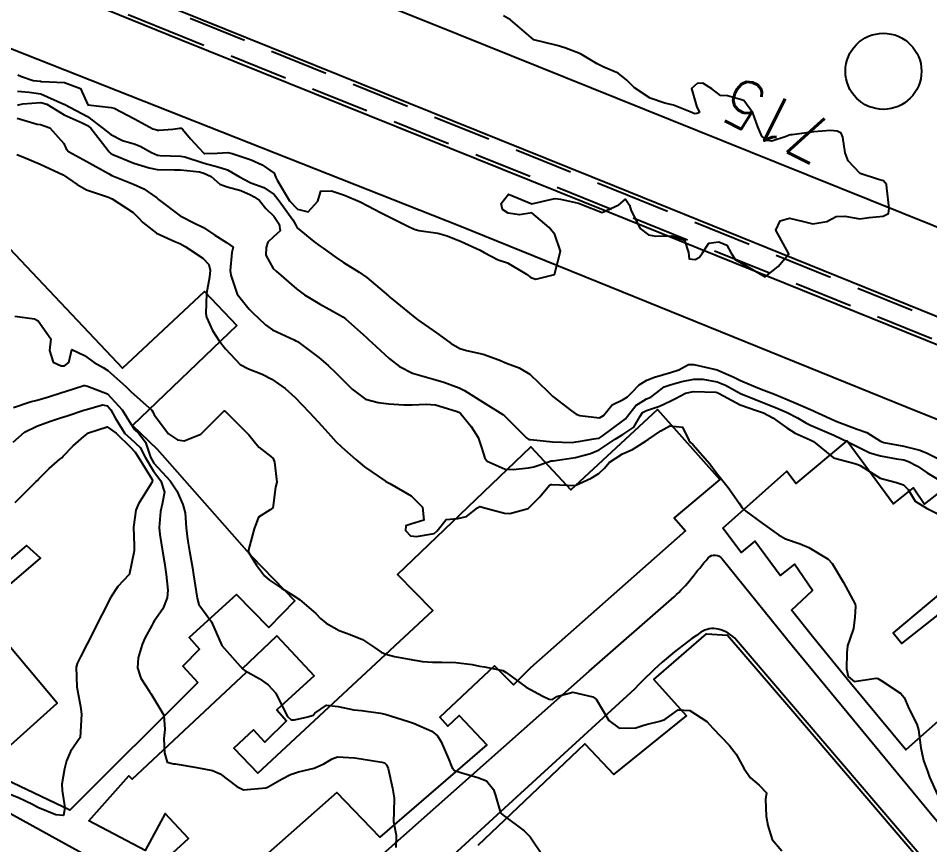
# Model space of a CAD drawing. Header units: metres. Extents: x 298520 to 308411, y 7433745 to 7450750.
# Drawn here: x 306477.7 to 306555.5, y 7435531.7 to 7435602.3 of the extents above; entities that cross this region are included whole.
import ezdxf
from ezdxf.enums import TextEntityAlignment as Align

# ---------------------------------------------------------------- set-up
doc = ezdxf.new("R2010")
doc.units = ezdxf.units.M
doc.header["$LTSCALE"] = 10
doc.linetypes.add('DASHED', pattern=[0.75, 0.5, -0.25])
for name, color, linetype in [('Canteiro', 45, 'DASHED'), ('Cotas', 45, 'Continuous'), ('Curvas de Nivel 1m', 11, 'Continuous'), ('Curvas de Nivel 5m', 15, 'Continuous'), ('Edificações', 30, 'Continuous'), ('Vias Primárias', 230, 'Continuous')]:
    doc.layers.add(name, color=color, linetype=linetype)
doc.styles.add('Style-STANDARD', font='STANDARD.shx')

msp = doc.modelspace()

# ---------------------------------------------------------------- linework, layer by layer
at = {"layer": 'Canteiro', "elevation": 711.521}
msp.add_lwpolyline([(306325.169, 7435669.465, -0.017717), (306333.533, 7435666.705, -0.018337), (306349.834, 7435659.988), (306376.476, 7435648.946), (306412.766, 7435634.451), (306447.285, 7435620.83), (306485.399, 7435605.06), (306528.472, 7435587.669), (306575.977, 7435568.437), (306600.842, 7435558.536), (306613.389, 7435553.262), (306628.575, 7435546.58), (306648.01, 7435536.943), (306666.637, 7435526.444), (306684.995, 7435514.926), (306705.293, 7435502.487), (306726.767, 7435489.577), (306740.34, 7435480.311), (306747.23, 7435474.875), (306759.133, 7435465.069), (306768.715, 7435456.447), (306777.704, 7435447.898)], format="xyb", dxfattribs=at)
msp.add_lwpolyline([(306780.235, 7435442.374), (306770.216, 7435452.666), (306759.998, 7435462.2), (306746.043, 7435473.748), (306731.069, 7435484.548), (306722.1, 7435490.541), (306718.266, 7435492.913), (306692.869, 7435507.983), (306672.16, 7435520.61), (306651.711, 7435532.67), (306642.885, 7435537.31), (306626.919, 7435545.093), (306607.837, 7435553.616), (306586.108, 7435562.545), (306562.613, 7435572.092), (306528.321, 7435585.942), (306491.715, 7435600.673), (306457.857, 7435614.395)], dxfattribs=at)
at = {"layer": 'Curvas de Nivel 1m', "flags": 128}
for points, elevation in [([(306477.624, 7435596.025), (306478.625, 7435595.937), (306479.622, 7435595.802), (306481.581, 7435594.932), (306481.613, 7435594.919), (306481.656, 7435594.899), (306483.598, 7435593.869), (306484.943, 7435592.856), (306485.578, 7435592.339), (306486.596, 7435591.816), (306487.57, 7435591.528), (306488.094, 7435591.348), (306489.045, 7435590.808), (306489.56, 7435590.585), (306489.81, 7435590.546), (306491.559, 7435590.5), (306491.899, 7435590.436), (306493.55, 7435589.894), (306494.712, 7435589.576), (306495.542, 7435589.323), (306496.571, 7435588.72), (306497.528, 7435588.217), (306498.637, 7435587.806), (306499.518, 7435587.226), (306499.964, 7435586.675), (306501.112, 7435585.048), (306501.34, 7435584.662), (306501.489, 7435584.385), (306502.9, 7435583.217), (306503.466, 7435582.817), (306503.72, 7435582.636), (306504.74, 7435581.905), (306505.451, 7435581.423), (306506.769, 7435580.597), (306507.436, 7435580.122), (306509.287, 7435578.562), (306509.354, 7435578.503), (306509.412, 7435578.447), (306509.993, 7435577.968), (306511.396, 7435576.831), (306511.777, 7435576.536), (306513.382, 7435575.399), (306513.901, 7435575.035), (306514.637, 7435574.501), (306515.367, 7435574.078), (306515.953, 7435573.896), (306517.36, 7435573.584), (306518.706, 7435573.096), (306519.349, 7435572.835), (306520.442, 7435572.429), (306521.338, 7435571.883), (306522.886, 7435570.404), (306523.317, 7435569.986), (306524.915, 7435568.76), (306525.295, 7435568.486), (306525.615, 7435568.367), (306527.291, 7435568.174), (306527.629, 7435568.345), (306528.363, 7435569.279), (306529.314, 7435569.729), (306529.68, 7435569.954), (306530.055, 7435570.313), (306530.674, 7435570.962), (306531.334, 7435571.369), (306531.986, 7435571.644), (306533.34, 7435572.033), (306534.064, 7435572.269), (306534.901, 7435572.706), (306535.35, 7435572.722), (306537.32, 7435572.254), (306537.343, 7435572.246), (306537.38, 7435572.229), (306538.752, 7435571.623), (306539.334, 7435571.348), (306540.793, 7435570.721), (306541.326, 7435570.529), (306542.216, 7435570.171), (306543.316, 7435569.716), (306544.051, 7435569.41), (306545.304, 7435568.88), (306546.973, 7435568.113), (306547.291, 7435567.967), (306547.539, 7435567.859), (306549.284, 7435567.201), (306550.098, 7435566.895), (306551.274, 7435566.176), (306551.566, 7435566.057), (306553.27, 7435565.729), (306554.643, 7435565.396), (306555.264, 7435565.136), (306556.983, 7435564.257)], 716), ([(306477.612, 7435594.87), (306477.707, 7435594.853), (306478.075, 7435594.943), (306479.615, 7435595.08), (306480.127, 7435594.915), (306481.6, 7435594.007), (306483.136, 7435593.33), (306483.587, 7435593.114), (306483.88, 7435592.867), (306485.089, 7435591.333), (306485.436, 7435590.851), (306485.561, 7435590.747), (306485.765, 7435590.643), (306487.549, 7435589.902), (306488.873, 7435589.48), (306489.541, 7435589.358), (306491.008, 7435589.318), (306491.541, 7435589.313), (306493.166, 7435589.136), (306493.537, 7435589.045), (306494.142, 7435588.751), (306494.887, 7435588.101), (306495.524, 7435587.881), (306496.671, 7435587.569), (306497.518, 7435587.178), (306497.834, 7435587.023), (306498.267, 7435586.699), (306498.824, 7435586.008), (306499.5, 7435585.355), (306499.961, 7435584.675), (306500.035, 7435584.124), (306499.477, 7435583.592), (306498.995, 7435583.162), (306498.836, 7435582.689), (306498.805, 7435582.038), (306499.445, 7435580.915), (306499.696, 7435580.677), (306501.42, 7435579.164), (306502.116, 7435578.653), (306503.405, 7435577.888), (306504.212, 7435577.438), (306505.394, 7435576.766), (306505.61, 7435576.608), (306507.377, 7435575.036), (306507.609, 7435574.82), (306507.863, 7435574.583), (306509.353, 7435573.221), (306510.211, 7435572.551), (306511.337, 7435571.973), (306512.135, 7435571.732), (306513.332, 7435571.401), (306514.015, 7435571.195), (306515.325, 7435570.721), (306515.773, 7435570.485), (306517.309, 7435569.526), (306519.034, 7435568.444), (306519.181, 7435568.331), (306519.291, 7435568.223), (306521.089, 7435566.422), (306521.272, 7435566.321), (306521.39, 7435566.3), (306523.27, 7435566.117), (306524.96, 7435566.065), (306525.27, 7435566.103), (306525.494, 7435566.144), (306526.821, 7435566.355), (306527.209, 7435566.415), (306527.274, 7435566.439), (306527.523, 7435566.594), (306529.289, 7435567.89), (306529.523, 7435568.085), (306529.684, 7435568.316), (306530.393, 7435569.223), (306531.315, 7435569.77), (306531.68, 7435569.934), (306532.169, 7435570.292), (306532.822, 7435570.791), (306533.33, 7435570.984), (306534.314, 7435571.247), (306535.335, 7435571.46), (306536.121, 7435571.457), (306537.333, 7435571.221), (306538.055, 7435570.944), (306539.323, 7435570.226), (306539.377, 7435570.199), (306541.312, 7435569.451), (306542.522, 7435568.951), (306543.3, 7435568.61), (306544.199, 7435568.146), (306544.889, 7435567.736), (306545.287, 7435567.537), (306546.304, 7435567.099), (306547.279, 7435566.673), (306548.551, 7435566.097), (306549.269, 7435565.727), (306550.372, 7435565.182), (306551.261, 7435564.907), (306552.634, 7435564.672), (306553.258, 7435564.564), (306553.665, 7435564.442), (306554.417, 7435564.023), (306555.245, 7435563.465), (306556.524, 7435562.706)], 717), ([(306477.595, 7435593.743), (306479.295, 7435593.217), (306479.587, 7435593.187), (306480.38, 7435592.912), (306481.57, 7435591.564), (306481.774, 7435591.106), (306481.983, 7435590.894), (306483.55, 7435590.026), (306485.392, 7435588.995), (306485.534, 7435588.911), (306485.66, 7435588.849), (306487.526, 7435588.098), (306488.411, 7435587.706), (306489.514, 7435586.918), (306489.654, 7435586.799), (306491.499, 7435585.396), (306492.725, 7435584.768), (306493.487, 7435584.393), (306494.468, 7435583.756), (306495.469, 7435583.12), (306496.023, 7435582.724), (306495.914, 7435582.269), (306495.779, 7435580.727), (306495.836, 7435580.327), (306496.382, 7435578.72), (306497.4, 7435577.423), (306497.765, 7435577.073), (306498.154, 7435576.699), (306498.786, 7435576.088), (306499.383, 7435575.668), (306501.221, 7435574.815), (306501.374, 7435574.742), (306501.515, 7435574.659), (306503.353, 7435573.304), (306504.141, 7435572.628), (306504.76, 7435572.042), (306505.332, 7435571.473), (306506.182, 7435570.601), (306507.31, 7435569.762), (306508.401, 7435569.479), (306509.305, 7435569.352), (306510.589, 7435569.261), (306511.304, 7435569.268), (306512.5, 7435569.333), (306513.304, 7435569.264), (306515.059, 7435568.731), (306515.295, 7435568.63), (306515.471, 7435568.488), (306516.352, 7435567.409), (306516.938, 7435566.473), (306517.264, 7435565.529), (306517.494, 7435564.705), (306517.705, 7435564.463), (306519.243, 7435563.769), (306519.932, 7435563.744), (306521.245, 7435563.882), (306521.688, 7435563.974), (306522.943, 7435564.403), (306523.177, 7435564.477), (306523.254, 7435564.482), (306523.338, 7435564.483), (306525.257, 7435564.771), (306526.51, 7435565.108), (306527.264, 7435565.432), (306528.63, 7435566.33), (306529.277, 7435566.732), (306530.222, 7435567.373), (306530.76, 7435568.305), (306530.973, 7435568.628), (306531.3, 7435568.797), (306532.426, 7435569.169), (306533.313, 7435569.593), (306533.769, 7435569.82), (306534.623, 7435570.261), (306535.325, 7435570.41), (306537.213, 7435570.342), (306537.324, 7435570.321), (306537.391, 7435570.296), (306537.507, 7435570.227), (306539.309, 7435569.256), (306540.696, 7435568.793), (306541.299, 7435568.583), (306542.087, 7435568.172), (306543.284, 7435567.304), (306543.99, 7435566.86), (306545.275, 7435566.295), (306545.555, 7435566.127), (306547.259, 7435564.759), (306549.069, 7435564.277), (306549.254, 7435564.211), (306549.338, 7435564.173), (306549.536, 7435564.086), (306551.237, 7435563), (306552.646, 7435562.632), (306553.229, 7435562.436), (306553.645, 7435562.034), (306554.233, 7435561.045), (306555.207, 7435560.451), (306556.12, 7435560.001)], 718), ([(306477.558, 7435590.627), (306478.078, 7435590.419), (306479.546, 7435589.805), (306481.533, 7435588.9), (306482.719, 7435588.076), (306483.52, 7435587.62), (306485.38, 7435586.986), (306485.514, 7435586.937), (306485.696, 7435586.848), (306487.501, 7435585.668), (306487.926, 7435585.252), (306488.323, 7435584.818), (306489.48, 7435583.93), (306491.047, 7435583.206), (306491.467, 7435583.028), (306491.918, 7435582.775), (306493.453, 7435581.788), (306493.953, 7435581.257), (306494.069, 7435580.751), (306494.014, 7435580.171), (306493.748, 7435578.755), (306493.696, 7435577.056), (306493.756, 7435576.755), (306494.26, 7435575.625), (306494.826, 7435574.738), (306495.363, 7435574.039), (306496.638, 7435572.717), (306497.339, 7435572.33), (306498.516, 7435571.873), (306499.331, 7435571.473), (306500.473, 7435570.668), (306501.312, 7435569.905), (306502.522, 7435568.648), (306503.285, 7435567.832), (306503.849, 7435567.202), (306504.372, 7435566.624), (306504.797, 7435566.146), (306505.264, 7435565.676), (306506.487, 7435564.598), (306507.244, 7435563.966), (306509.031, 7435562.758), (306509.224, 7435562.65), (306509.391, 7435562.558), (306511.212, 7435561.493), (306512.181, 7435560.53), (306512.3, 7435559.415), (306511.181, 7435559.084), (306510.77, 7435558.954), (306510.738, 7435558.544), (306511.168, 7435558.082), (306511.679, 7435558.024), (306513.171, 7435558.296), (306513.434, 7435558.516), (306514.196, 7435559.497), (306515.189, 7435559.57), (306515.931, 7435559.744), (306516.871, 7435560.473), (306517.088, 7435560.587), (306517.204, 7435560.574), (306517.285, 7435560.55), (306517.597, 7435560.464), (306519.197, 7435560.013), (306519.633, 7435559.999), (306521.203, 7435560.42), (306522.211, 7435561.412), (306523.014, 7435562.402), (306523.15, 7435562.475), (306523.224, 7435562.484), (306525.202, 7435562.391), (306525.223, 7435562.396), (306526.59, 7435562.999), (306527.239, 7435563.416), (306527.717, 7435563.872), (306528.108, 7435564.337), (306529.261, 7435565.1), (306530.108, 7435565.468), (306531.272, 7435566.201), (306531.331, 7435566.241), (306531.447, 7435566.298), (306532.531, 7435567.037), (306533.285, 7435567.48), (306534.379, 7435567.358), (306534.907, 7435566.255), (306535.069, 7435566.051), (306535.269, 7435565.882), (306536.696, 7435564.236), (306537.242, 7435563.506), (306538.281, 7435562.219), (306539.209, 7435560.865), (306539.472, 7435560.473), (306539.78, 7435560.201), (306541.188, 7435559.179), (306542.562, 7435558.166), (306543.17, 7435557.837), (306544.427, 7435557.402), (306545.163, 7435557.102), (306546.798, 7435556.114), (306547.149, 7435555.743), (306548.111, 7435554.1), (306549.105, 7435552.256), (306549.148, 7435552.089), (306549.093, 7435551.145), (306548.978, 7435550.197), (306548.944, 7435550.091), (306548.451, 7435548.707), (306548.403, 7435548.096), (306548.379, 7435546.757), (306548.505, 7435546.095), (306549.029, 7435545.666), (306550.91, 7435545.94), (306551.032, 7435545.93), (306551.328, 7435545.759), (306553.019, 7435544.646), (306553.279, 7435544.299), (306553.395, 7435544.034), (306553.684, 7435543.348), (306554.363, 7435542.019), (306554.51, 7435541.549), (306554.714, 7435540.014), (306554.946, 7435538.912), (306555.286, 7435538.006), (306555.441, 7435537.492), (306556.136, 7435535.998)], 719), ([(306477.294, 7435569.034), (306478.713, 7435569.518), (306479.304, 7435569.674), (306480.278, 7435569.941), (306481.314, 7435570.28), (306481.781, 7435570.43), (306483.198, 7435570.881), (306483.288, 7435570.915), (306483.323, 7435570.918), (306483.36, 7435570.916), (306483.599, 7435570.876), (306485.313, 7435570.199), (306486.551, 7435568.837), (306487.281, 7435567.659), (306487.615, 7435567.163), (306487.979, 7435566.819), (306488.546, 7435566.091), (306488.974, 7435564.804), (306489.245, 7435564.305), (306490.641, 7435562.786), (306491.214, 7435561.926), (306491.739, 7435560.775), (306491.922, 7435560.042), (306492.006, 7435558.772), (306492.124, 7435557.81), (306492.302, 7435556.769), (306492.544, 7435555.361), (306492.641, 7435554.765), (306492.936, 7435552.931), (306492.962, 7435552.761), (306493.098, 7435552.243), (306493.722, 7435551.383), (306494.181, 7435550.744), (306495.053, 7435548.73), (306496.857, 7435546.712), (306497.032, 7435546.605), (306498.252, 7435545.918), (306499.02, 7435545.365), (306499.666, 7435544.673), (306500.318, 7435543.342), (306500.661, 7435542.663), (306500.98, 7435542.395), (306501.252, 7435542.386), (306502.409, 7435542.646), (306502.842, 7435542.784), (306502.988, 7435542.946), (306503.994, 7435543.629), (306504.997, 7435543.524), (306506.337, 7435543.253), (306506.992, 7435543.175), (306508.607, 7435542.947), (306508.988, 7435542.885), (306509.984, 7435542.55), (306510.98, 7435542.242), (306511.417, 7435542.097), (306512.972, 7435541.432), (306513.471, 7435541.016), (306513.782, 7435540.508), (306514.441, 7435538.997), (306514.637, 7435538.494), (306514.723, 7435538.286), (306514.929, 7435538.057), (306515.55, 7435537.86), (306516.923, 7435537.481), (306517.64, 7435537.179), (306518.242, 7435536.45), (306518.408, 7435535.948), (306518.831, 7435534.451), (306518.892, 7435534.388), (306519.077, 7435534.261), (306520.871, 7435532.932), (306521.387, 7435532.415), (306522.496, 7435530.753)], 721), ([(306477.264, 7435566.09), (306478.232, 7435566.936), (306479.278, 7435567.463), (306480.352, 7435567.84), (306481.285, 7435568.147), (306481.849, 7435568.333), (306483.292, 7435568.801), (306483.521, 7435568.877), (306484.877, 7435569.279), (306485.298, 7435569.17), (306485.588, 7435568.847), (306485.956, 7435568.174), (306486.788, 7435566.835), (306487.269, 7435566.39), (306488.083, 7435565.64), (306488.506, 7435564.811), (306489.235, 7435563.614), (306489.859, 7435562.794), (306490.18, 7435561.823), (306489.963, 7435560.792), (306489.816, 7435560.171), (306489.722, 7435558.795), (306489.756, 7435558.205), (306489.99, 7435556.792), (306490.159, 7435555.774), (306490.318, 7435554.788), (306490.457, 7435553.442), (306490.395, 7435552.787), (306490.026, 7435551.858), (306489.298, 7435550.798), (306489.207, 7435550.673), (306489.078, 7435550.441), (306488.502, 7435549.368), (306488.258, 7435548.812), (306487.908, 7435547.684), (306487.855, 7435546.818), (306488.157, 7435545.946), (306488.89, 7435544.802), (306489.01, 7435544.639), (306490.117, 7435542.789), (306490.204, 7435541.555), (306490.098, 7435540.789), (306490.168, 7435539.564), (306490.383, 7435538.786), (306490.932, 7435538.647), (306491.085, 7435538.625), (306492.929, 7435538.323), (306494.254, 7435538.068), (306494.923, 7435537.781), (306496.33, 7435536.716), (306496.91, 7435536.425), (306498.814, 7435536.584), (306498.912, 7435536.614), (306498.956, 7435536.636), (306499.015, 7435536.679), (306500.22, 7435537.366), (306500.924, 7435537.726), (306501.617, 7435537.962), (306502.929, 7435538.267), (306503.775, 7435538.627), (306504.48, 7435539.077), (306504.942, 7435539.229), (306506.395, 7435539.142), (306506.94, 7435539.059), (306508.712, 7435538.787), (306508.935, 7435538.716), (306509.114, 7435538.558), (306509.25, 7435538.236), (306509.622, 7435536.553), (306509.76, 7435535.696), (306509.738, 7435534.552), (306509.712, 7435533.72), (306509.927, 7435532.549), (306509.908, 7435531.494)], 722), ([(306477.415, 7435560.947), (306479.221, 7435562.718), (306479.324, 7435562.817), (306479.413, 7435562.918), (306480.32, 7435563.826), (306481.249, 7435564.627), (306481.396, 7435564.754), (306481.53, 7435564.897), (306482.383, 7435565.767), (306483.27, 7435566.564), (306483.675, 7435566.874), (306485.278, 7435567.384), (306486.043, 7435566.842), (306487.261, 7435565.657), (306487.671, 7435565.238), (306487.923, 7435564.82), (306489.125, 7435562.901), (306489.156, 7435562.801), (306489.074, 7435562.655), (306487.946, 7435560.819), (306487.732, 7435560.285), (306487.509, 7435558.825), (306487.592, 7435557.258), (306487.59, 7435556.823), (306487.175, 7435554.871), (306487.168, 7435554.829), (306487.16, 7435554.802), (306487.132, 7435554.77), (306486.198, 7435553.758), (306485.584, 7435552.845), (306485.415, 7435552.532), (306485.093, 7435551.896), (306484.57, 7435550.858), (306484.068, 7435549.865), (306483.567, 7435548.872), (306483.042, 7435547.834), (306482.721, 7435547.198), (306482.638, 7435546.884), (306482.698, 7435545.201), (306482.74, 7435544.883), (306482.993, 7435543.526), (306483.08, 7435542.879), (306482.963, 7435540.88), (306482.135, 7435539.699), (306481.806, 7435538.891), (306481.622, 7435538.197), (306481.414, 7435536.895), (306481.434, 7435536.369), (306481.676, 7435534.892), (306481.555, 7435534.221), (306480.884, 7435534.279), (306479.352, 7435534.915), (306478.895, 7435535.154), (306477.713, 7435535.749), (306476.904, 7435536.05)], 723)]:
    msp.add_lwpolyline(points, dxfattribs=dict(at, elevation=elevation))
at = {"layer": 'Curvas de Nivel 5m', "flags": 128}
for points, elevation in [([(306477.638, 7435597.415), (306477.971, 7435597.28), (306478.95, 7435596.93), (306479.588, 7435596.876), (306479.632, 7435596.866), (306479.7, 7435596.851), (306481.632, 7435596.76), (306482.999, 7435596.251), (306483.613, 7435594.87), (306485.61, 7435594.648), (306485.878, 7435594.578), (306487.595, 7435593.662), (306489.175, 7435592.806), (306489.512, 7435592.731), (306489.582, 7435592.719), (306489.679, 7435592.702), (306490.883, 7435592.787), (306491.486, 7435592.88), (306491.584, 7435592.876), (306491.709, 7435592.779), (306492.375, 7435591.972), (306493.499, 7435590.761), (306493.562, 7435590.727), (306493.601, 7435590.72), (306494.656, 7435590.744), (306495.564, 7435590.798), (306495.938, 7435590.726), (306497.555, 7435590.179), (306498.508, 7435589.736), (306499.538, 7435589.031), (306499.664, 7435588.679), (306499.771, 7435588.437), (306500.834, 7435586.667), (306501.506, 7435585.953), (306502.431, 7435585.724), (306503.263, 7435586.642), (306503.32, 7435586.837), (306503.522, 7435587.503), (306504.422, 7435587.527), (306505.518, 7435587.155), (306506.859, 7435586.597), (306507.509, 7435586.24), (306508.604, 7435585.674), (306509.5, 7435585.236), (306510.885, 7435584.546), (306511.489, 7435584.266), (306511.876, 7435584.147), (306513.484, 7435583.911), (306514.293, 7435583.695), (306515.474, 7435583.21), (306517.117, 7435582.473), (306517.461, 7435582.259), (306518.651, 7435581.648), (306519.452, 7435581.385), (306521.055, 7435580.424), (306521.439, 7435580.136), (306521.871, 7435579.981), (306523.443, 7435580.4), (306523.964, 7435582.392), (306523.484, 7435583.8), (306522.99, 7435584.405), (306521.505, 7435585.641), (306520.456, 7435585.478), (306519.505, 7435585.618), (306519, 7435585.939), (306518.892, 7435586.449), (306519.521, 7435587.241), (306521.513, 7435586.42), (306523.123, 7435586.797), (306523.518, 7435586.887), (306523.953, 7435586.829), (306525.514, 7435586.488), (306525.774, 7435586.367), (306527.506, 7435585.681), (306528.942, 7435586.329), (306529.518, 7435586.82), (306529.845, 7435586.317), (306530.006, 7435585.814), (306530.754, 7435584.307), (306531.478, 7435583.778), (306532.1, 7435583.67), (306533.477, 7435583.677), (306534.542, 7435583.333), (306534.876, 7435582.259), (306534.933, 7435581.734), (306535.457, 7435581.679), (306535.835, 7435581.87), (306536.077, 7435582.244), (306536.634, 7435583.076), (306537.472, 7435583.174), (306538.15, 7435582.9), (306538.515, 7435582.214), (306538.893, 7435581.644), (306539.454, 7435581.334), (306541.443, 7435580.18), (306542.552, 7435581.069), (306543.463, 7435582.16), (306542.337, 7435584.171), (306542.707, 7435584.956), (306543.498, 7435585.192), (306544.711, 7435584.925), (306545.492, 7435584.723), (306546.706, 7435584.906), (306547.501, 7435585.335), (306548.221, 7435585.381), (306549.499, 7435585.154), (306550.315, 7435585.258), (306551.502, 7435585.357), (306551.97, 7435585.592), (306552.025, 7435586.055), (306551.828, 7435587.759), (306551.776, 7435588.058), (306551.538, 7435588.378), (306551.097, 7435588.507), (306549.547, 7435589.001), (306548.518, 7435590.096), (306548.246, 7435590.776), (306548.065, 7435592.103), (306547.922, 7435592.44), (306547.588, 7435592.622), (306547.016, 7435592.689), (306545.587, 7435592.551), (306543.734, 7435592.307), (306543.584, 7435592.299), (306543.468, 7435592.277), (306543.222, 7435592.164), (306541.991, 7435591.763), (306541.579, 7435591.819), (306541.143, 7435592.184), (306540.797, 7435592.982), (306540.367, 7435594.192), (306539.618, 7435595.239), (306538.213, 7435595.632), (306537.624, 7435595.664), (306536.872, 7435596.238), (306536.111, 7435596.719), (306535.637, 7435596.696), (306535.133, 7435596.258), (306535.609, 7435594.681), (306535.834, 7435594.248), (306535.689, 7435594.162), (306535.602, 7435594.124), (306535.439, 7435594.09), (306535.022, 7435594.259), (306533.611, 7435594.842), (306532.879, 7435595.022), (306531.62, 7435595.447), (306530.285, 7435596.313), (306529.639, 7435596.965), (306528.89, 7435597.576), (306527.65, 7435598.078), (306527.105, 7435598.355), (306525.665, 7435599.207), (306524.334, 7435599.729), (306523.676, 7435599.926), (306521.683, 7435600.42), (306519.7, 7435602.121), (306519.504, 7435602.246), (306519.091, 7435602.449)], 715), ([(306477.392, 7435576.824), (306479.069, 7435576.604), (306479.388, 7435576.447), (306480.479, 7435574.909), (306480.365, 7435573.902), (306480.666, 7435572.907), (306481.34, 7435572.593), (306481.626, 7435572.611), (306482.013, 7435572.893), (306482.271, 7435573.979), (306483.352, 7435573.49), (306484.167, 7435572.868), (306484.936, 7435572.453), (306485.337, 7435572.211), (306486.87, 7435570.835), (306487.316, 7435570.373), (306489.096, 7435568.803), (306489.173, 7435568.683), (306489.289, 7435568.402), (306490.498, 7435566.788), (306491.268, 7435566.278), (306491.849, 7435566.192), (306493.273, 7435566.76), (306495.231, 7435568.731), (306495.264, 7435568.759), (306495.293, 7435568.761), (306495.356, 7435568.729), (306497.274, 7435566.798), (306497.322, 7435566.758), (306497.362, 7435566.709), (306498.217, 7435565.65), (306499.255, 7435564.858), (306499.428, 7435564.678), (306499.544, 7435564.381), (306499.757, 7435562.675), (306499.652, 7435562.243), (306499.446, 7435560.678), (306499.404, 7435560.474), (306499.197, 7435560.3), (306498.187, 7435559.696), (306497.822, 7435558.7), (306497.339, 7435556.891), (306497.344, 7435556.707), (306498.027, 7435555.582), (306498.707, 7435554.686), (306499.127, 7435554.314), (306500.156, 7435553.631), (306501.109, 7435553.039), (306501.684, 7435552.654), (306503.091, 7435551.473), (306503.495, 7435551.041), (306503.966, 7435550.627), (306505.074, 7435550.019), (306506.01, 7435549.66), (306507.063, 7435549.236), (306508.082, 7435548.575), (306508.656, 7435548.173), (306509.047, 7435548.005), (306509.811, 7435547.787), (306511.043, 7435547.564), (306512.192, 7435547.378), (306513.041, 7435547.305), (306513.837, 7435547.304), (306515.041, 7435547.272), (306516.416, 7435547.099), (306517.038, 7435546.974), (306517.477, 7435546.903), (306519.035, 7435546.605), (306519.316, 7435546.437), (306521.02, 7435545.171), (306522.447, 7435544.406), (306523.009, 7435544.158), (306523.271, 7435544.134), (306523.657, 7435544.39), (306525.017, 7435544.741), (306526.737, 7435544.353), (306527.01, 7435544.142), (306528.083, 7435542.339), (306528.976, 7435541.683), (306530.39, 7435541.722), (306530.979, 7435541.915), (306531.272, 7435542.005), (306532.431, 7435542.286), (306532.855, 7435542.411), (306532.986, 7435542.502), (306534.012, 7435543.25), (306534.997, 7435543.196), (306536.439, 7435542.235), (306536.978, 7435541.694), (306538.361, 7435540.216), (306538.951, 7435539.449), (306539.646, 7435538.199), (306540.173, 7435537.439), (306540.919, 7435536.824), (306541.547, 7435536.174), (306541.453, 7435535.629), (306541.508, 7435534.174), (306541.665, 7435533.388), (306542.031, 7435532.168), (306542.853, 7435531.203)], 720)]:
    msp.add_lwpolyline(points, dxfattribs=dict(at, elevation=elevation))
at = {"layer": 'Edificações'}
for points in [[(306476.936, 7435582.611), (306486.582, 7435572.392), (306493.586, 7435578.933), (306496.339, 7435576.025), (306487.445, 7435567.506), (306489.534, 7435565.483), (306497.632, 7435556.336), (306501.285, 7435552.553), (306499.063, 7435550.271), (306496.302, 7435553.092), (306492.269, 7435549.408), (306493.158, 7435548.426), (306491.732, 7435546.959), (306493.001, 7435545.564), (306482.082, 7435534.683), (306474.735, 7435538.195), (306481.022, 7435543.811), (306474.35, 7435551.731), (306479.582, 7435556.192), (306478.402, 7435557.276), (306467.804, 7435548.216)], [(306490.213, 7435530.459), (306492.216, 7435532.28), (306490.213, 7435534.4), (306488.509, 7435531.235), (306483.707, 7435533.761), (306487.138, 7435537.599), (306487.419, 7435537.319), (306497.174, 7435546.459), (306496.818, 7435546.778), (306499.762, 7435549.568), (306502.942, 7435546.15), (306499.765, 7435543.237), (306500.577, 7435542.293), (306498.74, 7435540.477), (306497.752, 7435541.54), (306496.099, 7435539.964), (306498.133, 7435537.851), (306513.071, 7435551.719), (306510.063, 7435554.79), (306521.444, 7435565.687), (306524.843, 7435562.015), (306532.23, 7435568.88), (306537.564, 7435562.905), (306533.673, 7435559.626), (306534.623, 7435558.525), (306521.405, 7435546.815), (306519.944, 7435545.387), (306518.341, 7435547.008), (306513.676, 7435542.618), (306514.354, 7435541.863), (306515.304, 7435542.753), (306517.686, 7435540.258), (306508.546, 7435532.371), (306504.87, 7435536.192), (306497.064, 7435529.287)], [(306556.43, 7435542.484), (306553.441, 7435539.819), (306548.7, 7435545.528), (306545.598, 7435549.352), (306543.683, 7435551.738), (306545.48, 7435553.419), (306543.943, 7435555.679), (306542.724, 7435554.694), (306540.549, 7435557.649), (306539.388, 7435556.664), (306537.817, 7435558.736), (306543.272, 7435563.609), (306544.085, 7435562.553), (306548.431, 7435566.195), (306552.373, 7435560.827), (306554.094, 7435562.196), (306555.027, 7435560.798), (306557.127, 7435562.429)], [(306558.332, 7435554.808), (306552.343, 7435549.818), (306553.08, 7435548.905), (306561.308, 7435555.39)], [(306516.948, 7435531.693), (306526.038, 7435540.337), (306528.509, 7435537.729), (306534.717, 7435542.726), (306531.936, 7435545.823), (306536.43, 7435549.724), (306538.227, 7435549.612), (306543.627, 7435543.318), (306556.773, 7435527.954)]]:
    msp.add_lwpolyline(points, dxfattribs=at)
msp.add_circle((306551.523, 7435597.728), 3.246, dxfattribs=at)
at = {"layer": 'Vias Primárias'}
for points in [[(306791.622, 7435443.771), (306772.552, 7435462.59), (306756.836, 7435476.451), (306743.944, 7435486.617), (306733.952, 7435493.562), (306725.178, 7435498.887), (306696.682, 7435516.295), (306665.706, 7435535.305), (306651.826, 7435543.212), (306631.173, 7435553.552), (306609.775, 7435562.847), (306566.486, 7435580.255), (306542.359, 7435589.956), (306513.027, 7435601.763), (306476.694, 7435616.294), (306431.131, 7435634.847), (306405.825, 7435645.146), (306368.502, 7435660.253), (306359.819, 7435663.947, -0.006029), (306343.03, 7435671.328, 0.041398), (306324.889, 7435677.817, 0.053224)], [(306461.324, 7435543.055), (306480.579, 7435532.441), (306499.042, 7435522.277), (306526.401, 7435546.547), (306533.657, 7435552.899, 0.047224), (306535.138, 7435554.465, -0.013677), (306536.575, 7435556.205, -0.499757), (306537.751, 7435556.118), (306543.748, 7435548.748), (306555.94, 7435533.943), (306559.789, 7435529.565), (306557.081, 7435528.038), (306538.99, 7435549.183, 0.160016), (306537.428, 7435550.131, 0.208624), (306535.948, 7435549.858, 0.056301), (306530.296, 7435545.03), (306503.038, 7435520.077)]]:
    msp.add_lwpolyline(points, format="xyb", dxfattribs=at)
at = {"layer": 'Vias Primárias', "elevation": 711.521}
msp.add_lwpolyline([(306325.253, 7435669.753, -0.017717), (306333.637, 7435666.986, -0.018331), (306349.953, 7435660.263), (306376.589, 7435649.224), (306412.877, 7435634.73), (306447.398, 7435621.108), (306485.512, 7435605.338), (306528.584, 7435587.948), (306576.089, 7435568.716), (306600.955, 7435558.814), (306613.507, 7435553.538), (306628.702, 7435546.851), (306648.15, 7435537.208), (306666.79, 7435526.702), (306685.153, 7435515.181), (306705.448, 7435502.743), (306726.929, 7435489.829), (306740.518, 7435480.553), (306747.419, 7435475.109), (306759.329, 7435465.296), (306768.919, 7435456.667), (306777.917, 7435448.11)], format="xyb", dxfattribs=at)
msp.add_lwpolyline([(306780.018, 7435442.167), (306770.006, 7435452.452), (306759.8, 7435461.974), (306745.859, 7435473.51), (306730.898, 7435484.301), (306721.938, 7435490.288), (306718.111, 7435492.656), (306692.715, 7435507.726), (306672.006, 7435520.352), (306651.565, 7435532.408), (306642.75, 7435537.042), (306626.792, 7435544.821), (306607.719, 7435553.34), (306585.995, 7435562.267), (306562.5, 7435571.814), (306528.209, 7435585.664), (306491.603, 7435600.395), (306457.744, 7435614.117)], dxfattribs=at)
at = {"layer": 'Vias Primárias'}
msp.add_lwpolyline([(306471.477, 7435601.862), (306515.364, 7435584.535), (306554.6, 7435568.653), (306597.501, 7435551.563), (306622.398, 7435541.11), (306633.271, 7435535.907), (306654.977, 7435522.963)], dxfattribs=at)

# ---------------------------------------------------------------- texts
at = {"layer": 'Cotas', "style": 'Style-STANDARD'}
msp.add_text('715', height=4, rotation=153.34232, dxfattribs=at).set_placement((306542.385, 7435593.527, 715), align=Align.MIDDLE_CENTER)

doc.saveas('drawing.dxf')
